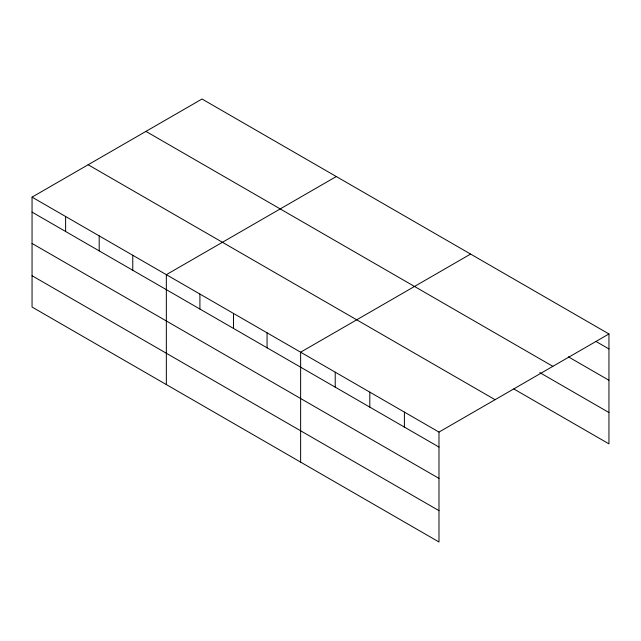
<?xml version="1.0" encoding="UTF-8"?>
<svg xmlns="http://www.w3.org/2000/svg" width="641" height="641" viewBox="0 0 641 641"><rect width="100%" height="100%" fill="white"/><g stroke="black" fill="none" stroke-linecap="round" stroke-linejoin="round"><path stroke-width="0.96" d="M438.989 478.394L438.989 432.082L32.05 197.132L32.05 307.047L438.989 541.99L438.989 478.394L32.05 243.444M513.826 388.951L608.95 443.868L608.95 333.953L202.011 99.01L32.05 197.132M336.301 176.539L166.339 274.668L166.339 384.576M470.59 254.076L300.629 352.197L300.629 462.105M438.989 432.082L608.95 333.953M595.978 341.453L608.95 348.944M568.311 356.805L608.95 380.265M145.924 131.389L552.863 366.34M539.77 372.597L608.95 412.54M88.138 164.753L495.076 399.696M32.05 212.123L438.989 447.065M32.05 275.718L438.989 510.669M404.399 412.107L404.399 427.098M369.809 392.14L369.809 407.123M335.219 372.173L335.219 387.156M267.057 332.815L267.057 347.799M233.484 313.433L233.484 328.416M199.912 294.051L199.912 309.034M132.767 255.286L132.767 270.27M99.195 235.904L99.195 250.887M65.622 216.514L65.622 231.505"/></g></svg>
